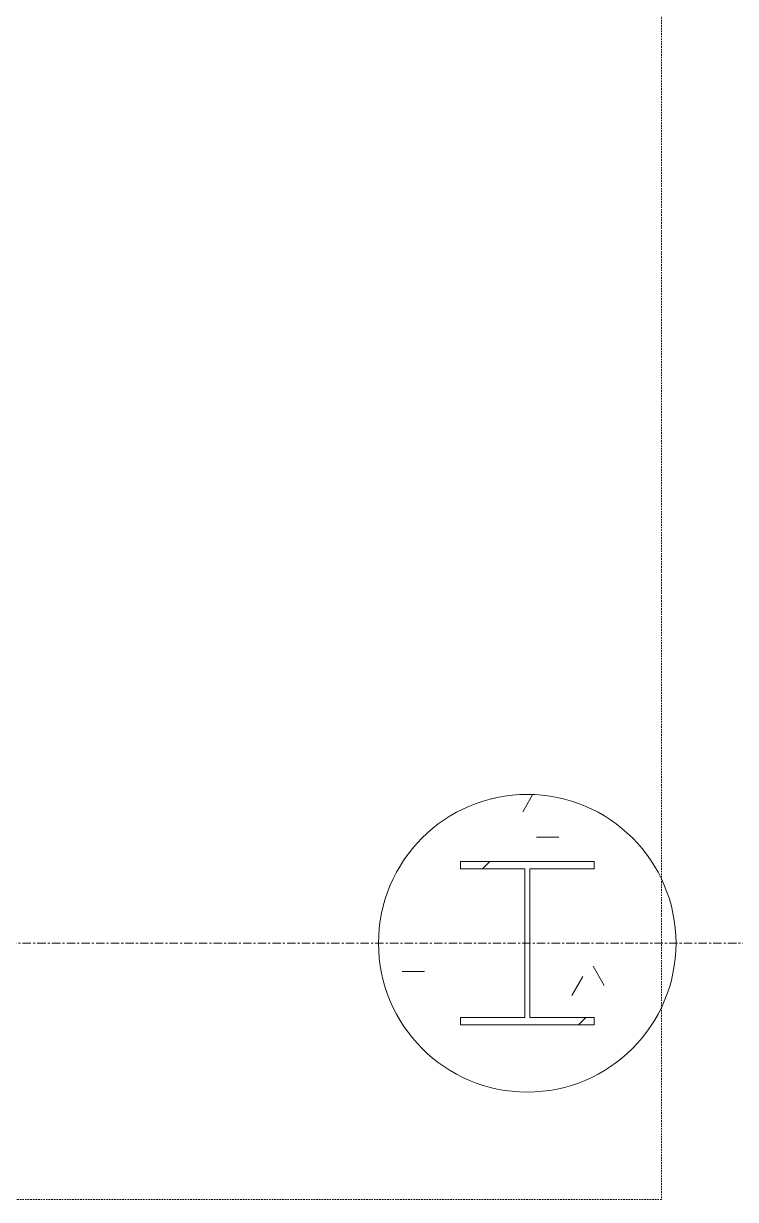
# Model space of a CAD drawing. Header units: millimetres. Extents: x -23600 to 58751, y -29611 to 36794.
# Drawn here: x -11132 to -10055, y 6442 to 8219 of the extents above; entities that cross this region are included whole.
import ezdxf

# ---------------------------------------------------------------- set-up
doc = ezdxf.new("R2010")
doc.units = ezdxf.units.MM
doc.linetypes.add('Grid Line', pattern=[22.225, 12.7, -3.175, 3.175, -3.175])
doc.linetypes.add('Overhead', pattern=[3.96875, 2.38125, -1.5875])
for name, color, linetype, lineweight in [('A-FLOR-OVHD', 1, 'Overhead', 9), ('S-COLS', 52, 'Continuous', 9), ('S-GRID', 1, 'Continuous', 9)]:
    doc.layers.add(name, color=color, linetype=linetype, lineweight=lineweight)

# ---------------------------------------------------------------- blocks, each defined once
blk = doc.blocks.new('M_W-Wide Flange-Column - W250X49_1-207314-01 - Entry Level')
at = {"layer": 'S-COLS'}
h = blk.add_hatch(dxfattribs=at)
h.set_pattern_fill('FP_56', color=256, style=0, pattern_type=2)
h.set_pattern_definition([(45, (10370, -6828.94), (-251.447, 251.447), []), (45, (10370, -6447.94), (-251.447, 251.447), [])])
h.paths.add_polyline_path([(-101, -123.5), (101, -123.5), (101, -112.5), (3.7, -112.5), (3.7, 112.5), (101, 112.5), (101, 123.5), (-101, 123.5), (-101, 112.5), (-3.7, 112.5), (-3.7, -112.5), (-101, -112.5)], flags=0)
for p, q in [((101, 123.5), (-101, 123.5)), ((-101, 123.5), (-101, 112.5)), ((-101, 112.5), (-3.7, 112.5)), ((-3.7, 112.5), (-3.7, -112.5)), ((3.7, -112.5), (3.7, 112.5)), ((3.7, 112.5), (101, 112.5)), ((101, 112.5), (101, 123.5)), ((-3.7, -112.5), (-101, -112.5)), ((-101, -112.5), (-101, -123.5)), ((-101, -123.5), (101, -123.5)), ((101, -112.5), (3.7, -112.5)), ((101, -123.5), (101, -112.5))]:
    blk.add_line(p, q, dxfattribs=at)
blk = doc.blocks.new('M_Concrete-Round-Column - 450mm-V66-01 - Entry Level')
at = {"layer": 'S-COLS'}
h = blk.add_hatch(dxfattribs=at)
h.set_pattern_fill('FP_64', color=256, style=0, pattern_type=2)
h.set_pattern_definition([(0, (10370, -6828.94), (812.8, 203.2), [33.528, -576.072, 33.528, -3827.272]), (0, (10370, -6828.94), (812.8, 203.2), [-643.128, -576.072, 33.528, -1185.672, -2032]), (0, (10370, -6828.94), (812.8, 203.2), [-2438.4, 33.528, -576.072, 33.528, -1388.872]), (0, (10370, -6828.94), (812.8, 203.2), [-3081.528, -372.872, 33.528, -982.472]), (120, (10674.8, -6727.34), (-582.3764, 602.3054), [33.528, -576.072, 33.528, -3827.272]), (120, (10674.8, -6727.34), (-582.3764, 602.3054), [-643.128, -576.072, 33.528, -1185.672, -2032]), (120, (10674.8, -6727.34), (-582.3764, 602.3054), [-2438.4, 33.528, -576.072, 33.528, -1388.872]), (120, (10674.8, -6727.34), (-582.3764, 602.3054), [-3081.528, -372.872, 33.528, -982.472]), (240, (10776.4, -6320.94), (-230.4236, -805.5054), [33.528, -576.072, 33.528, -3827.272]), (240, (10776.4, -6320.94), (-230.4236, -805.5054), [-643.128, -576.072, 33.528, -1185.672, -2032]), (240, (10776.4, -6320.94), (-230.4236, -805.5054), [-2438.4, 33.528, -576.072, 33.528, -1388.872]), (240, (10776.4, -6320.94), (-230.4236, -805.5054), [-3081.528, -372.872, 33.528, -982.472])])
h.paths.add_polyline_path([(0, -225), (50.1, -219.4), (97.6, -202.7), (140.3, -175.9), (175.9, -140.3), (202.7, -97.6), (219.4, -50.1), (225, 0), (219.4, 50.1), (202.7, 97.6), (175.9, 140.3), (140.3, 175.9), (97.6, 202.7), (50.1, 219.4), (0, 225), (-50.1, 219.4), (-97.6, 202.7), (-140.3, 175.9), (-175.9, 140.3), (-202.7, 97.6), (-219.4, 50.1), (-225, 0), (-219.4, -50.1), (-202.7, -97.6), (-175.9, -140.3), (-140.3, -175.9), (-97.6, -202.7), (-50.1, -219.4)], flags=0)
h.paths.add_polyline_path([(-3.7, -123.5), (-101, -123.5), (-101, -112.5), (-3.7, -112.5), (-3.7, 112.5), (-101, 112.5), (-101, 123.5), (101, 123.2), (101, 112.5), (3.7, 111.7), (3.7, -112.5), (101, -112.5), (101, -123.5), (3.7, -123.5)], flags=0)
for start, end in [(0, 180), (180, 0)]:
    blk.add_arc((0, 0), 225, start, end, dxfattribs=at)

msp = doc.modelspace()

# ---------------------------------------------------------------- linework, layer by layer
at = {"layer": 'A-FLOR-OVHD'}
for p, q in [((-10166.8, 21472), (-10166.8, 6441.6)), ((-10166.8, 6441.6), (-16262.8, 6441.6))]:
    msp.add_line(p, q, dxfattribs=at)
at = {"layer": 'S-GRID', "linetype": 'Grid Line'}
msp.add_line((9837.6, 6828.9), (-17001.2, 6828.9), dxfattribs=at)

# ---------------------------------------------------------------- block references
at = {"layer": 'S-COLS'}
for name in ['M_Concrete-Round-Column - 450mm-V66-01 - Entry Level', 'M_W-Wide Flange-Column - W250X49_1-207314-01 - Entry Level']:
    msp.add_blockref(name, (-10370, 6828.9), dxfattribs=at)

doc.saveas('drawing.dxf')
